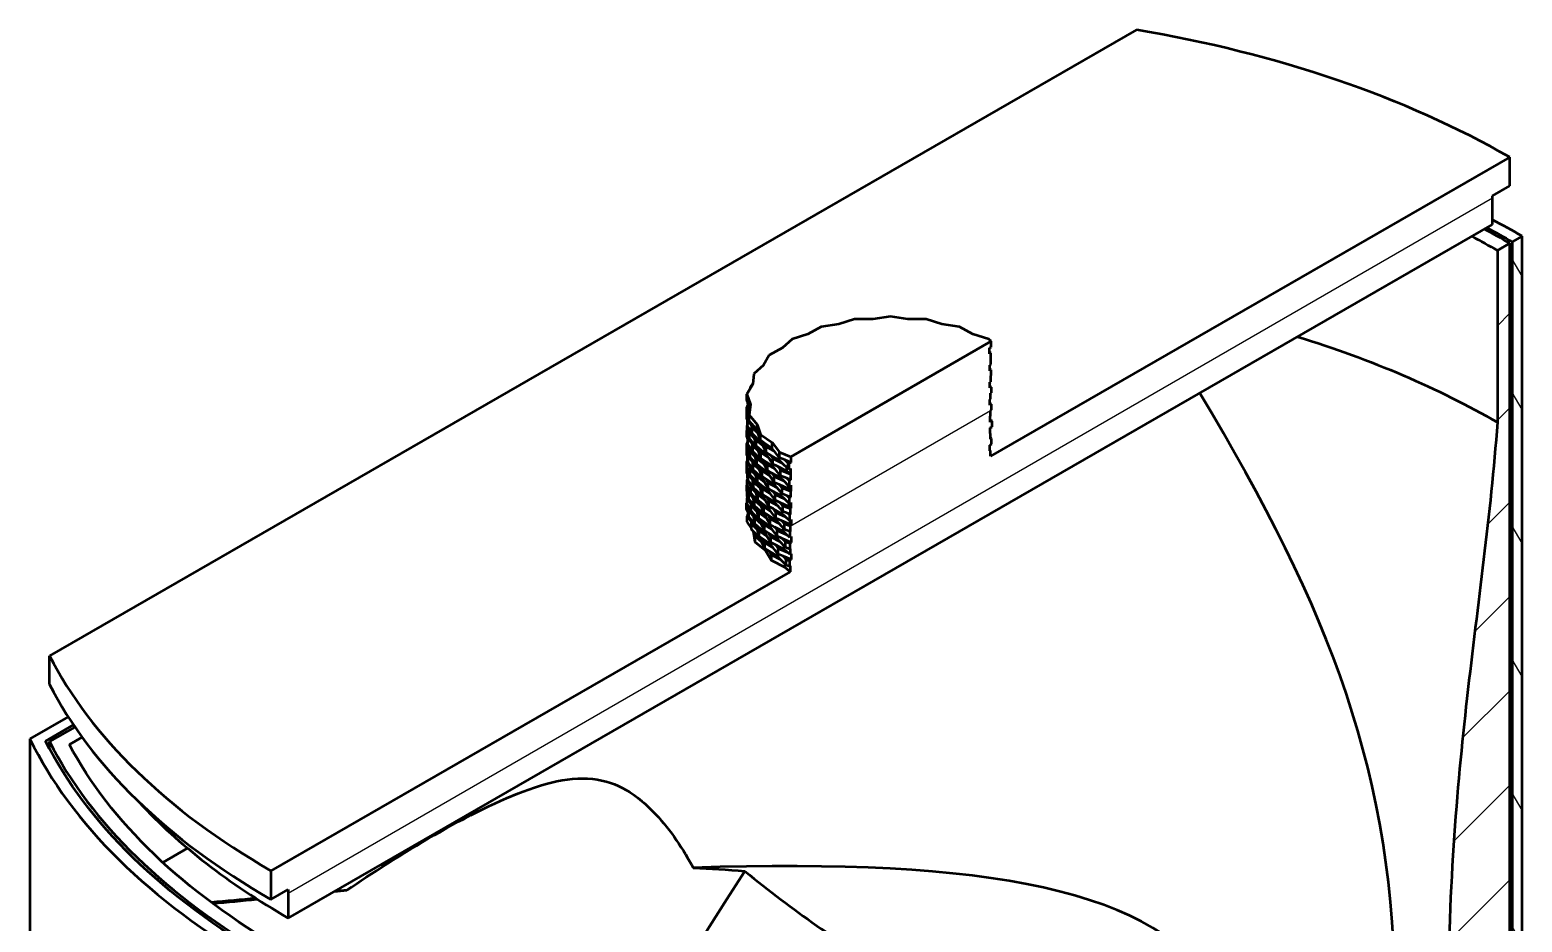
# Model space of a CAD drawing. Header units: inches. Extents: x 1.1 to 16.1, y 0.5 to 10.2.
# Drawn here: x 2.675 to 5.469, y 3.068 to 4.739 of the extents above; entities that cross this region are included whole.
import ezdxf

# ---------------------------------------------------------------- set-up
doc = ezdxf.new("R2010")
doc.units = ezdxf.units.IN
doc.header["$LTSCALE"] = 0.75
doc.header["$MEASUREMENT"] = 0
doc.layers.add('Hatching', color=7, linetype='Continuous', lineweight=25)
doc.layers.add('Visible', color=7, linetype='Continuous', lineweight=50)

msp = doc.modelspace()

# ---------------------------------------------------------------- hatches: boundary and pattern name
at = {"layer": 'Hatching'}
h = msp.add_hatch(dxfattribs=at)
h.set_pattern_fill('ANSI31', color=256, angle=-15, style=0)
h.paths.add_polyline_path([(4.0989, 3.9072), (4.0989, 3.9072), (4.0989, 3.8965), (4.0963, 3.895), (4.0963, 3.8842), (4.0997, 3.8862), (4.0997, 3.8754), (4.0988, 3.8749), (4.0988, 3.8642), (4.0966, 3.8629), (4.0966, 3.8522), (4.0998, 3.854), (4.0998, 3.8433), (4.0982, 3.8424), (4.0982, 3.8317), (4.0969, 3.8309), (4.0969, 3.8202), (4.0999, 3.8219), (4.0999, 3.8112), (4.098, 3.8101), (4.098, 3.7994), (4.0978, 3.7993), (4.0978, 3.7886), (4.1004, 3.79), (4.1004, 3.7793), (4.0974, 3.7776), (4.0974, 3.7668), (4.0981, 3.7672), (4.0981, 3.7565), (4.0999, 3.7576), (4.0999, 3.7469), (4.0968, 3.745), (4.0968, 3.7343), (4.0983, 3.7351), (4.0983, 3.7244), (3.1258, 3.1644), (3.1258, 3.1108), (3.1583, 3.1295), (3.1583, 3.0758), (5.4132, 4.3744), (5.4132, 4.428), (5.4457, 4.4467), (5.4457, 4.5004), (4.4733, 3.9404), (4.4733, 3.9511), (4.4721, 3.9504), (4.4721, 3.9611), (4.4755, 3.9631), (4.4755, 3.9738), (4.4731, 3.9725), (4.4731, 3.9832), (4.4726, 3.9829), (4.4726, 3.9936), (4.4762, 3.9957), (4.4762, 4.0064), (4.4729, 4.0045), (4.4729, 4.0153), (4.4731, 4.0154), (4.4731, 4.0261), (4.4755, 4.0275), (4.4755, 4.0382), (4.4721, 4.0363), (4.4721, 4.047), (4.4733, 4.0477), (4.4733, 4.0584), (4.4752, 4.0595), (4.4752, 4.0702), (4.472, 4.0684), (4.472, 4.0791), (4.4738, 4.0802), (4.4738, 4.0909), (4.4749, 4.0915), (4.4749, 4.1022), (4.4719, 4.1005), (4.4719, 4.1113), (4.474, 4.1125), (4.474, 4.1232), (4.4739, 4.1232), (4.4739, 4.1339), (4.4716, 4.1325), (4.4716, 4.1433), (4.4747, 4.145), (4.4747, 4.1558), (4.0994, 3.9397), (4.0994, 3.9289), (4.0959, 3.9269), (4.0959, 3.9162), (4.0989, 3.9179)], flags=0)
h = msp.add_hatch(dxfattribs=at)
h.set_pattern_fill('ANSI31', color=256, angle=75, style=0)
h.paths.add_polyline_path([(5.4689, 4.3528), (5.4504, 4.3421), (5.4504, 2.9473), (5.4504, 2.8914), (5.4504, 2.883), (5.4504, 2.3251), (5.4689, 2.3358)], flags=0)
h.paths.add_polyline_path([(3.1212, 3.0008), (3.1026, 2.9901), (3.1026, 0.9731), (3.1212, 0.9838)], flags=0)
h.paths.add_polyline_path([(3.1212, 0.5063), (3.1212, 0.619), (3.1026, 0.6083), (3.1026, 0.4957)], flags=0)
h.paths.add_polyline_path([(5.4689, 1.8583), (5.4689, 1.971), (5.4504, 1.9603), (5.4504, 1.8476)], flags=0)
h = msp.add_hatch(dxfattribs=at)
h.set_pattern_fill('ANSI31', color=256, angle=3e-15, style=0)
edge = h.paths.add_edge_path(flags=0)
edge.add_line((3.1258, 1.6087), (3.1407, 1.6173))
edge.add_line((3.1407, 1.6173), (3.1722, 1.6354))
edge.add_line((3.1722, 1.6354), (3.2401, 1.6745))
edge.add_spline(control_points=[(3.2401, 1.6745), (3.2401, 1.9272), (3.2229, 2.1017), (3.1839, 2.405), (3.1611, 2.5364), (3.149, 2.695)], knot_values=[-9.17111, -9.17111, -9.17111, -9.17111, -4.644196, -4.644196, 0, 0, 0, 0], degree=3, periodic=0)
edge.add_line((3.149, 2.695), (3.149, 3.0169))
edge.add_line((3.149, 3.0169), (3.1258, 3.0035))
edge.add_line((3.1258, 3.0035), (3.1258, 1.6087))
edge = h.paths.add_edge_path(flags=0)
edge.add_line((3.5649, 1.8616), (3.6374, 1.9033))
edge.add_line((3.6374, 1.9033), (3.6842, 1.9303))
edge.add_line((3.6842, 1.9303), (3.7199, 1.9509))
edge.add_line((3.7199, 1.9509), (3.7302, 1.9568))
edge.add_line((3.7302, 1.9568), (4.193, 2.2233))
edge.add_line((4.193, 2.2233), (4.1954, 2.2246))
edge.add_line((4.1954, 2.2246), (4.244, 2.2527))
edge.add_line((4.244, 2.2527), (4.3275, 2.3007))
edge.add_line((4.3275, 2.3007), (4.347, 2.312))
edge.add_line((4.347, 2.312), (4.3691, 2.3247))
edge.add_line((4.3691, 2.3247), (4.3762, 2.3288))
edge.add_line((4.3762, 2.3288), (4.3786, 2.3301))
edge.add_line((4.3786, 2.3301), (4.8135, 2.5806))
edge.add_line((4.8135, 2.5806), (4.8159, 2.582))
edge.add_line((4.8159, 2.582), (4.8221, 2.5856))
edge.add_line((4.8221, 2.5856), (4.833, 2.5918))
edge.add_line((4.833, 2.5918), (4.8367, 2.594))
edge.add_line((4.8367, 2.594), (4.8414, 2.5966))
edge.add_line((4.8414, 2.5966), (4.8882, 2.6236))
edge.add_line((4.8882, 2.6236), (4.8944, 2.6272))
edge.add_line((4.8944, 2.6272), (4.9239, 2.6442))
edge.add_line((4.9239, 2.6442), (4.9341, 2.6501))
edge.add_line((4.9341, 2.6501), (4.9388, 2.6527))
edge.add_line((4.9388, 2.6527), (4.9521, 2.6604))
edge.add_line((4.9521, 2.6604), (4.9589, 2.6643))
edge.add_line((4.9589, 2.6643), (4.962, 2.6661))
edge.add_line((4.962, 2.6661), (5.0049, 2.6908))
edge.add_spline(control_points=[(5.0049, 2.6908), (5.0049, 2.7325), (5.0002, 2.7707), (4.9802, 2.8389), (4.9653, 2.8675), (4.9272, 2.9155), (4.9036, 2.9355), (4.8753, 2.9516)], knot_values=[-19.520538, -19.520538, -19.520538, -19.520538, -17.06016, -17.06016, -14.620917, -14.620917, -12.178355, -12.178355, -12.178355, -12.178355], degree=3, periodic=0)
edge.add_spline(control_points=[(4.8753, 2.9516), (4.8477, 2.9674), (4.8156, 2.9795), (4.6599, 3.0168), (4.4945, 3.0089), (4.2851, 2.974)], knot_values=[-12.178355, -12.178355, -12.178355, -12.178355, -9.785719, -9.785719, -1.9393, -1.9393, -1.9393, -1.9393], degree=3, periodic=0)
edge.add_spline(control_points=[(4.2851, 2.974), (4.0569, 2.7493), (3.8809, 2.5528), (3.7303, 2.3317), (3.7018, 2.2861), (3.6418, 2.1763), (3.6131, 2.1115), (3.574, 1.981), (3.5649, 1.9198), (3.5649, 1.8616)], knot_values=[-9.432682, -9.432682, -9.432682, -9.432682, -4.491498, -4.491498, -3.273227, -3.273227, -1.628662, -1.628662, 0, 0, 0, 0], degree=3, periodic=0)
edge = h.paths.add_edge_path(flags=0)
edge.add_line((5.3297, 2.8778), (5.3993, 2.918))
edge.add_line((5.3993, 2.918), (5.4457, 2.9447))
edge.add_line((5.4457, 2.9447), (5.4457, 4.3394))
edge.add_line((5.4457, 4.3394), (5.4225, 4.3261))
edge.add_line((5.4225, 4.3261), (5.4225, 4.0042))
edge.add_spline(control_points=[(5.4225, 4.0042), (5.4096, 3.8281), (5.3858, 3.6676), (5.3464, 3.3171), (5.3297, 3.1253), (5.3297, 2.8778)], knot_values=[-14.271282, -14.271282, -14.271282, -14.271282, -6.919935, -6.919935, 0, 0, 0, 0], degree=3, periodic=0)

# ---------------------------------------------------------------- linework, layer by layer
at = {"layer": 'Visible', "extrusion": (-4.16334e-17, 0.817547, 0.575862)}
for p, q in [((4.7466, 4.739, 0.1537), (2.7114, 3.567, 1.8175)), ((5.4457, 4.5004, 0.4925), (4.4733, 3.9404, 1.2875)), ((5.4457, 4.4467, 0.4547), (5.4457, 4.5004, 0.4925)), ((5.4132, 4.428, 0.4812), (5.4457, 4.4467, 0.4547)), ((5.4132, 4.3744, 0.4435), (5.4132, 4.428, 0.4812)), ((3.1583, 3.0758, 2.287), (5.4132, 4.3744, 0.4435)), ((5.4457, 4.3394, 0.3791), (5.4225, 4.3261, 0.3981)), ((5.4457, 2.9447, -0.6033), (5.4457, 4.3394, 0.3791)), ((5.4689, 4.3528, 0.3601), (5.4504, 4.3421, 0.3753)), ((5.4504, 4.3421, 0.3753), (5.4504, 2.3251, -1.0454)), ((5.4689, 2.3358, -1.0606), (5.4689, 4.3528, 0.3601)), ((5.4225, 4.3261, 0.3981), (5.4225, 4.0042, 0.1714)), ((4.219, 4.1971, 1.3788), (4.1893, 4.1876, 1.3923)), ((4.253, 4.197, 1.379), (4.219, 4.1971, 1.3788)), ((4.2859, 4.202, 1.3719), (4.253, 4.197, 1.379)), ((4.3188, 4.197, 1.379), (4.2859, 4.202, 1.3719)), ((4.3528, 4.1971, 1.3788), (4.3188, 4.197, 1.379)), ((4.3825, 4.1876, 1.3923), (4.3528, 4.1971, 1.3788)), ((4.1316, 4.1693, 1.4182), (4.1017, 4.16, 1.4315)), ((4.1563, 4.1828, 1.3991), (4.1316, 4.1693, 1.4182)), ((4.1893, 4.1876, 1.3923), (4.1563, 4.1828, 1.3991)), ((4.4155, 4.1828, 1.3991), (4.3825, 4.1876, 1.3923)), ((4.4402, 4.1693, 1.4182), (4.4155, 4.1828, 1.3991)), ((4.4701, 4.16, 1.4315), (4.4402, 4.1693, 1.4182)), ((4.0837, 4.1434, 1.4551), (4.0588, 4.1301, 1.474)), ((4.1017, 4.16, 1.4315), (4.0837, 4.1434, 1.4551)), ((4.4747, 4.1558, 1.4375), (4.0994, 3.9397, 1.7443)), ((4.4747, 4.1558, 1.4375), (4.4701, 4.16, 1.4315)), ((4.4716, 4.1433, 1.4325), (4.4747, 4.145, 1.4299)), ((4.4716, 4.1325, 1.4249), (4.4716, 4.1433, 1.4325)), ((4.4747, 4.145, 1.4299), (4.4747, 4.1558, 1.4375)), ((4.0484, 4.1114, 1.5005), (4.03, 4.0949, 1.5239)), ((4.0588, 4.1301, 1.474), (4.0484, 4.1114, 1.5005)), ((4.4739, 4.1339, 1.423), (4.4716, 4.1348, 1.4217)), ((4.4739, 4.1339, 1.423), (4.4716, 4.1325, 1.4249)), ((4.4719, 4.1113, 1.4095), (4.474, 4.1125, 1.4078)), ((4.4719, 4.1005, 1.402), (4.4719, 4.1113, 1.4095)), ((4.4739, 4.1232, 1.4154), (4.4739, 4.1339, 1.423)), ((4.474, 4.1232, 1.4154), (4.4739, 4.1233, 1.4153)), ((4.474, 4.1232, 1.4154), (4.4739, 4.1232, 1.4154)), ((4.474, 4.1125, 1.4078), (4.474, 4.1232, 1.4154)), ((4.03, 4.0949, 1.5239), (4.0281, 4.0754, 1.5516)), ((4.4749, 4.1022, 1.3996), (4.4719, 4.1033, 1.398)), ((4.4749, 4.1022, 1.3996), (4.4719, 4.1005, 1.402)), ((4.472, 4.0791, 1.3868), (4.4738, 4.0802, 1.3853)), ((4.4738, 4.0909, 1.3928), (4.4749, 4.0915, 1.392)), ((4.4738, 4.0802, 1.3853), (4.4738, 4.0909, 1.3928)), ((4.4749, 4.0915, 1.392), (4.4749, 4.1022, 1.3996)), ((4.0281, 4.0754, 1.5516), (4.0174, 4.0568, 1.578)), ((4.0174, 4.0568, 1.578), (4.0239, 4.0376, 1.6053)), ((4.0174, 4.046, 1.5705), (4.0174, 4.0568, 1.578)), ((4.0281, 4.076, 1.5279), (4.0237, 4.0711, 1.5349)), ((4.0237, 4.0711, 1.5349), (4.0239, 4.068, 1.5393)), ((4.0237, 4.0677, 1.5325), (4.0237, 4.0711, 1.5349)), ((4.472, 4.0684, 1.3792), (4.472, 4.0791, 1.3868)), ((4.4752, 4.0702, 1.3766), (4.472, 4.0713, 1.3751)), ((4.4752, 4.0702, 1.3766), (4.472, 4.0684, 1.3792)), ((4.4733, 4.0584, 1.3706), (4.4752, 4.0595, 1.3691)), ((4.4733, 4.0477, 1.3631), (4.4733, 4.0584, 1.3706)), ((4.4752, 4.0595, 1.3691), (4.4752, 4.0702, 1.3766)), ((4.0197, 4.0393, 1.58), (4.0169, 4.0325, 1.5897)), ((4.0169, 4.0325, 1.5897), (4.0221, 4.0221, 1.6045)), ((4.0169, 4.0218, 1.5822), (4.0169, 4.0325, 1.5897)), ((4.0197, 4.0393, 1.58), (4.0174, 4.046, 1.5705)), ((4.0193, 4.0385, 1.5402), (4.0193, 4.0403, 1.5415)), ((4.023, 4.0296, 1.5938), (4.0197, 4.0393, 1.58)), ((4.0239, 4.0376, 1.6053), (4.0216, 4.018, 1.6331)), ((4.4721, 4.047, 1.364), (4.4733, 4.0477, 1.3631)), ((4.4721, 4.0363, 1.3564), (4.4721, 4.047, 1.364)), ((4.4755, 4.0382, 1.3537), (4.4721, 4.0393, 1.3521)), ((4.4755, 4.0382, 1.3537), (4.4721, 4.0363, 1.3564)), ((4.4731, 4.0261, 1.3481), (4.4755, 4.0275, 1.3462)), ((4.4731, 4.0154, 1.3405), (4.4731, 4.0261, 1.3481)), ((4.4755, 4.0275, 1.3462), (4.4755, 4.0382, 1.3537)), ((4.0202, 4.0152, 1.5915), (4.0169, 4.0218, 1.5822)), ((4.017, 4.0121, 1.5503), (4.017, 4.0214, 1.5568)), ((4.0184, 4.0083, 1.5557), (4.017, 4.0121, 1.5503)), ((4.0184, 4.0008, 1.5664), (4.0175, 3.9983, 1.5699)), ((4.0175, 3.9983, 1.5699), (4.0224, 3.9888, 1.5834)), ((4.0175, 3.9876, 1.5624), (4.0175, 3.9983, 1.5699)), ((4.0202, 4.0152, 1.5915), (4.0184, 4.0082, 1.6013)), ((4.0184, 4.0082, 1.6013), (4.0265, 3.9961, 1.6186)), ((4.0184, 3.9975, 1.5938), (4.0184, 4.0082, 1.6013)), ((4.0227, 3.9911, 1.6028), (4.0184, 3.9975, 1.5938)), ((4.0188, 4.0179, 1.5649), (4.02, 4.0146, 1.5696)), ((4.0216, 4.0123, 1.5956), (4.0202, 4.0152, 1.5915)), ((4.0216, 4.018, 1.6331), (4.0363, 4.0003, 1.6582)), ((4.0216, 4.0073, 1.6255), (4.0216, 4.018, 1.6331)), ((4.0267, 4.0011, 1.6342), (4.0216, 4.0073, 1.6255)), ((4.0265, 3.9961, 1.6186), (4.0264, 4.0016, 1.6108)), ((4.027, 3.9834, 1.6367), (4.0265, 3.9961, 1.6186)), ((4.0363, 3.9896, 1.6506), (4.0267, 4.0011, 1.6342)), ((4.0267, 4.0011, 1.6342), (4.027, 3.9941, 1.6442)), ((4.0363, 4.0003, 1.6582), (4.0425, 3.9811, 1.6855)), ((4.0363, 3.9896, 1.6506), (4.0363, 4.0003, 1.6582)), ((4.4729, 4.0153, 1.3407), (4.4731, 4.0154, 1.3405)), ((4.4729, 4.0045, 1.3331), (4.4729, 4.0153, 1.3407)), ((4.4757, 4.0068, 1.3299), (4.4729, 4.0078, 1.3285)), ((4.4762, 4.0064, 1.3305), (4.4729, 4.0045, 1.3331)), ((4.4762, 4.0064, 1.3305), (4.4757, 4.0068, 1.3299)), ((4.4762, 3.9957, 1.3229), (4.4762, 4.0064, 1.3305)), ((4.0175, 3.989, 1.5375), (4.0173, 3.9887, 1.538)), ((4.0173, 3.9887, 1.538), (4.0175, 3.9882, 1.5386)), ((4.0173, 3.978, 1.5304), (4.0173, 3.9887, 1.538)), ((4.0193, 3.9727, 1.5378), (4.0173, 3.978, 1.5304)), ((4.0193, 3.9698, 1.542), (4.0173, 3.9644, 1.5496)), ((4.0209, 3.9811, 1.5716), (4.0175, 3.9876, 1.5624)), ((4.0184, 3.9857, 1.5422), (4.0206, 3.98, 1.5503)), ((4.0187, 3.9683, 1.4985), (4.0187, 3.9743, 1.5027)), ((4.0187, 3.9682, 1.4986), (4.0187, 3.9683, 1.4985)), ((4.0209, 3.9811, 1.5716), (4.0193, 3.9741, 1.5815)), ((4.0193, 3.9741, 1.5815), (4.0277, 3.962, 1.5987)), ((4.0193, 3.9633, 1.5739), (4.0193, 3.9741, 1.5815)), ((4.022, 3.979, 1.5745), (4.0209, 3.9811, 1.5716)), ((4.0227, 3.9911, 1.6028), (4.022, 3.9841, 1.6128)), ((4.022, 3.9841, 1.6128), (4.0319, 3.9724, 1.6294)), ((4.022, 3.9734, 1.6052), (4.022, 3.9841, 1.6128)), ((4.0281, 3.9662, 1.6155), (4.022, 3.9734, 1.6052)), ((4.0269, 3.9848, 1.6118), (4.0227, 3.9911, 1.6028)), ((4.027, 3.9941, 1.6442), (4.0384, 3.9829, 1.6602)), ((4.027, 3.9834, 1.6367), (4.027, 3.9941, 1.6442)), ((4.033, 3.9775, 1.645), (4.027, 3.9834, 1.6367)), ((4.0307, 3.9792, 1.6197), (4.0296, 3.9807, 1.6176)), ((4.0307, 3.9792, 1.6197), (4.0307, 3.9798, 1.6201)), ((4.0319, 3.9724, 1.6294), (4.0307, 3.9792, 1.6197)), ((4.0343, 3.9598, 1.6474), (4.0319, 3.9724, 1.6294)), ((4.0442, 3.9665, 1.6606), (4.033, 3.9775, 1.645)), ((4.033, 3.9775, 1.645), (4.0343, 3.9705, 1.6549)), ((4.0343, 3.9705, 1.6549), (4.0474, 3.9599, 1.67)), ((4.0343, 3.9598, 1.6474), (4.0343, 3.9705, 1.6549)), ((4.0384, 3.9829, 1.6602), (4.0363, 3.9896, 1.6506)), ((4.0425, 3.9704, 1.6779), (4.0384, 3.9829, 1.6602)), ((4.0425, 3.9811, 1.6855), (4.0643, 3.9661, 1.7068)), ((4.0425, 3.9704, 1.6779), (4.0425, 3.9811, 1.6855)), ((4.05, 3.9651, 1.6853), (4.0425, 3.9704, 1.6779)), ((4.0442, 3.9665, 1.6606), (4.0442, 3.9691, 1.6625)), ((4.4726, 3.9936, 1.3258), (4.4762, 3.9957, 1.3229)), ((4.4726, 3.9829, 1.3183), (4.4726, 3.9936, 1.3258)), ((4.4731, 3.9832, 1.3179), (4.4726, 3.9834, 1.3176)), ((4.4731, 3.9832, 1.3179), (4.4726, 3.9829, 1.3183)), ((4.4731, 3.9725, 1.3103), (4.4731, 3.9832, 1.3179)), ((4.4735, 3.9757, 1.3057), (4.4731, 3.9758, 1.3055)), ((4.4755, 3.9738, 1.3084), (4.4731, 3.9725, 1.3103)), ((4.4755, 3.9738, 1.3084), (4.4735, 3.9757, 1.3057)), ((4.4755, 3.9631, 1.3008), (4.4755, 3.9738, 1.3084)), ((4.0173, 3.9555, 1.5167), (4.0169, 3.9548, 1.5177)), ((4.0169, 3.9548, 1.5177), (4.0173, 3.9539, 1.519)), ((4.0169, 3.9441, 1.5101), (4.0169, 3.9548, 1.5177)), ((4.0194, 3.938, 1.5188), (4.0169, 3.9441, 1.5101)), ((4.0173, 3.9644, 1.5496), (4.0234, 3.9533, 1.5654)), ((4.0173, 3.9537, 1.5421), (4.0173, 3.9644, 1.5496)), ((4.0209, 3.9472, 1.5513), (4.0173, 3.9537, 1.5421)), ((4.0176, 3.9532, 1.52), (4.0206, 3.9458, 1.5305)), ((4.0182, 3.9344, 1.4783), (4.0182, 3.941, 1.4829)), ((4.0237, 3.957, 1.5829), (4.0193, 3.9633, 1.5739)), ((4.0209, 3.9472, 1.5513), (4.0194, 3.9402, 1.5612)), ((4.0194, 3.9402, 1.5612), (4.0281, 3.9282, 1.5783)), ((4.0194, 3.9295, 1.5537), (4.0194, 3.9402, 1.5612)), ((4.0232, 3.943, 1.5572), (4.0209, 3.9472, 1.5513)), ((4.0237, 3.957, 1.5829), (4.0232, 3.95, 1.5929)), ((4.0232, 3.95, 1.5929), (4.0334, 3.9384, 1.6094)), ((4.0232, 3.9393, 1.5853), (4.0232, 3.95, 1.5929)), ((4.0284, 3.9503, 1.5925), (4.0237, 3.957, 1.5829)), ((4.0277, 3.962, 1.5987), (4.0274, 3.967, 1.5916)), ((4.0285, 3.9492, 1.6167), (4.0277, 3.962, 1.5987)), ((4.0369, 3.9558, 1.6302), (4.0281, 3.9662, 1.6155)), ((4.0281, 3.9662, 1.6155), (4.0285, 3.96, 1.6243)), ((4.0285, 3.96, 1.6243), (4.0389, 3.9501, 1.6383)), ((4.0285, 3.9492, 1.6167), (4.0285, 3.96, 1.6243)), ((4.0346, 3.9434, 1.625), (4.0285, 3.9492, 1.6167)), ((4.032, 3.9452, 1.5997), (4.0304, 3.9474, 1.5966)), ((4.032, 3.9452, 1.5997), (4.032, 3.9459, 1.6003)), ((4.0334, 3.9384, 1.6094), (4.032, 3.9452, 1.5997)), ((4.0411, 3.9542, 1.6552), (4.0343, 3.9598, 1.6474)), ((4.0461, 3.9325, 1.6405), (4.0346, 3.9434, 1.625)), ((4.0346, 3.9434, 1.625), (4.0361, 3.9365, 1.6349)), ((4.0369, 3.9558, 1.6302), (4.0369, 3.9576, 1.6315)), ((4.0389, 3.9501, 1.6383), (4.0369, 3.9558, 1.6302)), ((4.0435, 3.9366, 1.6575), (4.0389, 3.9501, 1.6383)), ((4.054, 3.9438, 1.67), (4.0411, 3.9542, 1.6552)), ((4.0411, 3.9542, 1.6552), (4.0435, 3.9473, 1.6651)), ((4.0435, 3.9473, 1.6651), (4.0582, 3.9374, 1.6791)), ((4.0435, 3.9366, 1.6575), (4.0435, 3.9473, 1.6651)), ((4.0474, 3.9599, 1.67), (4.0442, 3.9665, 1.6606)), ((4.0533, 3.9476, 1.6874), (4.0474, 3.9599, 1.67)), ((4.0643, 3.9553, 1.6993), (4.05, 3.9651, 1.6853)), ((4.05, 3.9651, 1.6853), (4.0533, 3.9584, 1.695)), ((4.0533, 3.9584, 1.695), (4.0693, 3.9491, 1.7081)), ((4.0533, 3.9476, 1.6874), (4.0533, 3.9584, 1.695)), ((4.0616, 3.9428, 1.6942), (4.0533, 3.9476, 1.6874)), ((4.054, 3.9438, 1.67), (4.054, 3.9472, 1.6724)), ((4.0582, 3.9374, 1.6791), (4.054, 3.9438, 1.67)), ((4.0773, 3.9337, 1.7071), (4.0616, 3.9428, 1.6942)), ((4.0616, 3.9428, 1.6942), (4.0659, 3.9362, 1.7036)), ((4.0643, 3.9661, 1.7068), (4.0786, 3.9483, 1.732)), ((4.0643, 3.9553, 1.6993), (4.0643, 3.9661, 1.7068)), ((4.0693, 3.9491, 1.7081), (4.0643, 3.9553, 1.6993)), ((4.0786, 3.9376, 1.7245), (4.0693, 3.9491, 1.7081)), ((4.0786, 3.9483, 1.732), (4.0994, 3.9397, 1.7443)), ((4.0786, 3.9376, 1.7245), (4.0786, 3.9483, 1.732)), ((4.4721, 3.9611, 1.3036), (4.4755, 3.9631, 1.3008)), ((4.4721, 3.9504, 1.296), (4.4721, 3.9611, 1.3036)), ((4.4733, 3.9511, 1.295), (4.4721, 3.9516, 1.2944)), ((4.4733, 3.9511, 1.295), (4.4721, 3.9504, 1.296)), ((4.4733, 3.9404, 1.2875), (4.4733, 3.9511, 1.295)), ((4.0194, 3.9367, 1.5205), (4.0172, 3.9305, 1.5294)), ((4.0172, 3.9305, 1.5294), (4.0237, 3.9191, 1.5455)), ((4.0172, 3.9198, 1.5218), (4.0172, 3.9305, 1.5294)), ((4.0209, 3.9133, 1.531), (4.0172, 3.9198, 1.5218)), ((4.0173, 3.9098, 1.4904), (4.0173, 3.9196, 1.4973)), ((4.0184, 3.9337, 1.4792), (4.0182, 3.9344, 1.4783)), ((4.019, 3.9167, 1.5034), (4.0208, 3.9125, 1.5093)), ((4.0239, 3.9232, 1.5626), (4.0194, 3.9295, 1.5537)), ((4.0209, 3.9133, 1.531), (4.0196, 3.9063, 1.541)), ((4.0235, 3.9087, 1.5375), (4.0209, 3.9133, 1.531)), ((4.0285, 3.9332, 1.5939), (4.0232, 3.9393, 1.5853)), ((4.0239, 3.9232, 1.5626), (4.0235, 3.9161, 1.5726)), ((4.0235, 3.9161, 1.5726), (4.034, 3.9046, 1.589)), ((4.0235, 3.9054, 1.565), (4.0235, 3.9161, 1.5726)), ((4.029, 3.9162, 1.5725), (4.0239, 3.9232, 1.5626)), ((4.0281, 3.9282, 1.5783), (4.0276, 3.9342, 1.5697)), ((4.029, 3.9154, 1.5964), (4.0281, 3.9282, 1.5783)), ((4.0385, 3.9218, 1.6101), (4.0285, 3.9332, 1.5939)), ((4.0285, 3.9332, 1.5939), (4.029, 3.9262, 1.6039)), ((4.029, 3.9262, 1.6039), (4.041, 3.9151, 1.6196)), ((4.029, 3.9154, 1.5964), (4.029, 3.9262, 1.6039)), ((4.0353, 3.9097, 1.6046), (4.029, 3.9154, 1.5964)), ((4.0324, 3.9114, 1.5793), (4.0304, 3.9141, 1.5754)), ((4.0324, 3.9114, 1.5793), (4.0324, 3.9123, 1.58)), ((4.0361, 3.9257, 1.6273), (4.0334, 3.9384, 1.6094)), ((4.0361, 3.9365, 1.6349), (4.0495, 3.9259, 1.6498)), ((4.0361, 3.9257, 1.6273), (4.0361, 3.9365, 1.6349)), ((4.043, 3.9203, 1.6351), (4.0361, 3.9257, 1.6273)), ((4.0385, 3.9218, 1.6101), (4.0385, 3.9238, 1.6115)), ((4.041, 3.9151, 1.6196), (4.0385, 3.9218, 1.6101)), ((4.0456, 3.9026, 1.6373), (4.041, 3.9151, 1.6196)), ((4.0562, 3.9099, 1.6498), (4.043, 3.9203, 1.6351)), ((4.043, 3.9203, 1.6351), (4.0456, 3.9134, 1.6449)), ((4.0526, 3.9304, 1.6663), (4.0435, 3.9366, 1.6575)), ((4.0456, 3.9134, 1.6449), (4.0605, 3.9036, 1.6588)), ((4.0456, 3.9026, 1.6373), (4.0456, 3.9134, 1.6449)), ((4.0461, 3.9325, 1.6405), (4.0461, 3.9348, 1.6421)), ((4.0495, 3.9259, 1.6498), (4.0461, 3.9325, 1.6405)), ((4.0557, 3.9137, 1.6672), (4.0495, 3.9259, 1.6498)), ((4.0656, 3.9217, 1.6786), (4.0526, 3.9304, 1.6663)), ((4.0526, 3.9304, 1.6663), (4.0557, 3.9244, 1.6748)), ((4.0557, 3.9244, 1.6748), (4.0699, 3.9164, 1.6861)), ((4.0557, 3.9137, 1.6672), (4.0557, 3.9244, 1.6748)), ((4.0641, 3.909, 1.6739), (4.0557, 3.9137, 1.6672)), ((4.0562, 3.9099, 1.6498), (4.0562, 3.9134, 1.6522)), ((4.0659, 3.9255, 1.6961), (4.0582, 3.9374, 1.6791)), ((4.0656, 3.9217, 1.6786), (4.0656, 3.926, 1.6817)), ((4.0699, 3.9164, 1.6861), (4.0656, 3.9217, 1.6786)), ((4.0659, 3.9362, 1.7036), (4.0832, 3.9278, 1.7155)), ((4.0659, 3.9255, 1.6961), (4.0659, 3.9362, 1.7036)), ((4.075, 3.9211, 1.7023), (4.0659, 3.9255, 1.6961)), ((4.0802, 3.904, 1.7037), (4.0699, 3.9164, 1.6861)), ((4.0919, 3.9129, 1.714), (4.075, 3.9211, 1.7023)), ((4.075, 3.9211, 1.7023), (4.0802, 3.9147, 1.7113)), ((4.0773, 3.9337, 1.7071), (4.0773, 3.9392, 1.7109)), ((4.0832, 3.9278, 1.7155), (4.0773, 3.9337, 1.7071)), ((4.0882, 3.9336, 1.7301), (4.0786, 3.9376, 1.7245)), ((4.0802, 3.9147, 1.7113), (4.0987, 3.9073, 1.7219)), ((4.0802, 3.904, 1.7037), (4.0802, 3.9147, 1.7113)), ((4.0943, 3.9168, 1.7312), (4.0832, 3.9278, 1.7155)), ((4.0994, 3.9289, 1.7367), (4.0882, 3.9336, 1.7301)), ((4.0882, 3.9336, 1.7301), (4.0943, 3.9275, 1.7388)), ((4.0919, 3.9129, 1.714), (4.0919, 3.9191, 1.7184)), ((4.0987, 3.9073, 1.7219), (4.0919, 3.9129, 1.714)), ((4.0943, 3.9275, 1.7388), (4.0959, 3.9269, 1.7396)), ((4.0943, 3.9168, 1.7312), (4.0943, 3.9275, 1.7388)), ((4.0959, 3.9162, 1.732), (4.0943, 3.9168, 1.7312)), ((4.0994, 3.9289, 1.7367), (4.0959, 3.9269, 1.7396)), ((4.0959, 3.9269, 1.7396), (4.0959, 3.9162, 1.732)), ((4.0959, 3.9162, 1.732), (4.0989, 3.9179, 1.7296)), ((4.0989, 3.9179, 1.7296), (4.0989, 3.9072, 1.7221)), ((4.0994, 3.9397, 1.7443), (4.0994, 3.9289, 1.7367)), ((4.0179, 3.8886, 1.4749), (4.017, 3.8867, 1.4776)), ((4.017, 3.8867, 1.4776), (4.0214, 3.877, 1.4914)), ((4.017, 3.876, 1.4701), (4.017, 3.8867, 1.4776)), ((4.0196, 3.9046, 1.4978), (4.0173, 3.9098, 1.4904)), ((4.0196, 3.9014, 1.5023), (4.0179, 3.8963, 1.5096)), ((4.0179, 3.8963, 1.5096), (4.0249, 3.8845, 1.5263)), ((4.0179, 3.8856, 1.502), (4.0179, 3.8963, 1.5096)), ((4.0218, 3.8792, 1.5111), (4.0179, 3.8856, 1.502)), ((4.0182, 3.9002, 1.4584), (4.0182, 3.9077, 1.4637)), ((4.0187, 3.8987, 1.4607), (4.0182, 3.9002, 1.4584)), ((4.0196, 3.9063, 1.541), (4.0285, 3.8943, 1.5579)), ((4.0196, 3.8956, 1.5334), (4.0196, 3.9063, 1.541)), ((4.0251, 3.8882, 1.5439), (4.0196, 3.8956, 1.5334)), ((4.029, 3.8994, 1.5736), (4.0235, 3.9054, 1.565)), ((4.0251, 3.8882, 1.5439), (4.0249, 3.882, 1.5527)), ((4.0296, 3.8821, 1.5526), (4.0251, 3.8882, 1.5439)), ((4.0285, 3.8943, 1.5579), (4.0279, 3.9006, 1.549)), ((4.0296, 3.8816, 1.576), (4.0285, 3.8943, 1.5579)), ((4.0392, 3.888, 1.5897), (4.029, 3.8994, 1.5736)), ((4.029, 3.8994, 1.5736), (4.0296, 3.8923, 1.5836)), ((4.0296, 3.8923, 1.5836), (4.0418, 3.8814, 1.5992)), ((4.0296, 3.8816, 1.576), (4.0296, 3.8923, 1.5836)), ((4.034, 3.9046, 1.589), (4.0324, 3.9114, 1.5793)), ((4.0369, 3.892, 1.6069), (4.034, 3.9046, 1.589)), ((4.047, 3.8988, 1.62), (4.0353, 3.9097, 1.6046)), ((4.0353, 3.9097, 1.6046), (4.0369, 3.9027, 1.6145)), ((4.0369, 3.9027, 1.6145), (4.0505, 3.8923, 1.6293)), ((4.0369, 3.892, 1.6069), (4.0369, 3.9027, 1.6145)), ((4.0439, 3.8865, 1.6146), (4.0369, 3.892, 1.6069)), ((4.0392, 3.888, 1.5897), (4.0392, 3.8901, 1.5912)), ((4.0418, 3.8814, 1.5992), (4.0392, 3.888, 1.5897)), ((4.0573, 3.8763, 1.6291), (4.0439, 3.8865, 1.6146)), ((4.0439, 3.8865, 1.6146), (4.0466, 3.8797, 1.6244)), ((4.0533, 3.8975, 1.6446), (4.0456, 3.9026, 1.6373)), ((4.047, 3.8988, 1.62), (4.047, 3.9017, 1.622)), ((4.0505, 3.8923, 1.6293), (4.047, 3.8988, 1.62)), ((4.0569, 3.8801, 1.6466), (4.0505, 3.8923, 1.6293)), ((4.068, 3.8879, 1.6582), (4.0533, 3.8975, 1.6446)), ((4.0533, 3.8975, 1.6446), (4.0569, 3.8908, 1.6541)), ((4.0605, 3.9036, 1.6588), (4.0562, 3.9099, 1.6498)), ((4.0569, 3.8908, 1.6541), (4.0733, 3.8818, 1.6669)), ((4.0569, 3.8801, 1.6466), (4.0569, 3.8908, 1.6541)), ((4.0685, 3.8917, 1.6757), (4.0605, 3.9036, 1.6588)), ((4.08, 3.9, 1.6866), (4.0641, 3.909, 1.6739)), ((4.0641, 3.909, 1.6739), (4.0685, 3.9024, 1.6832)), ((4.068, 3.8879, 1.6582), (4.068, 3.8925, 1.6614)), ((4.0733, 3.8818, 1.6669), (4.068, 3.8879, 1.6582)), ((4.0685, 3.9024, 1.6832), (4.0861, 3.8942, 1.6949)), ((4.0685, 3.8917, 1.6757), (4.0685, 3.9024, 1.6832)), ((4.0777, 3.8874, 1.6818), (4.0685, 3.8917, 1.6757)), ((4.0949, 3.8793, 1.6933), (4.0777, 3.8874, 1.6818)), ((4.0777, 3.8874, 1.6818), (4.0831, 3.8811, 1.6907)), ((4.08, 3.9, 1.6866), (4.08, 3.9043, 1.6896)), ((4.0861, 3.8942, 1.6949), (4.08, 3.9, 1.6866)), ((4.0918, 3.8993, 1.7104), (4.0802, 3.904, 1.7037)), ((4.0963, 3.8842, 1.709), (4.0861, 3.8942, 1.6949)), ((4.0918, 3.8993, 1.7104), (4.0963, 3.895, 1.7166)), ((4.0989, 3.8965, 1.7145), (4.0918, 3.8993, 1.7104)), ((4.0949, 3.8793, 1.6933), (4.0949, 3.8856, 1.6977)), ((4.0989, 3.8965, 1.7145), (4.0963, 3.895, 1.7166)), ((4.0963, 3.895, 1.7166), (4.0963, 3.8842, 1.709)), ((4.0963, 3.8842, 1.709), (4.0997, 3.8862, 1.7063)), ((4.0989, 3.9072, 1.7221), (4.0987, 3.9073, 1.7219)), ((4.0989, 3.9072, 1.7221), (4.0989, 3.9072, 1.722)), ((4.0989, 3.9072, 1.722), (4.0989, 3.8965, 1.7145)), ((4.0997, 3.8862, 1.7063), (4.0997, 3.8754, 1.6987)), ((4.02, 3.8694, 1.4794), (4.017, 3.876, 1.4701)), ((4.0178, 3.8664, 1.4382), (4.0178, 3.8744, 1.4438)), ((4.0184, 3.8642, 1.4413), (4.0178, 3.8664, 1.4382)), ((4.02, 3.8694, 1.4794), (4.0179, 3.8625, 1.4893)), ((4.0179, 3.8625, 1.4893), (4.0253, 3.8504, 1.5063)), ((4.0179, 3.8517, 1.4817), (4.0179, 3.8625, 1.4893)), ((4.0206, 3.8681, 1.4813), (4.02, 3.8694, 1.4794)), ((4.0218, 3.8792, 1.5111), (4.0206, 3.8721, 1.5211)), ((4.0206, 3.8721, 1.5211), (4.0298, 3.8602, 1.538)), ((4.0206, 3.8614, 1.5135), (4.0206, 3.8721, 1.5211)), ((4.0254, 3.8552, 1.5224), (4.0206, 3.8614, 1.5135)), ((4.0249, 3.874, 1.5185), (4.0218, 3.8792, 1.5111)), ((4.0249, 3.882, 1.5527), (4.0344, 3.8718, 1.5672)), ((4.0249, 3.8712, 1.5452), (4.0249, 3.882, 1.5527)), ((4.0304, 3.8653, 1.5536), (4.0249, 3.8712, 1.5452)), ((4.0298, 3.8602, 1.538), (4.029, 3.8668, 1.5287)), ((4.036, 3.8759, 1.5842), (4.0296, 3.8816, 1.576)), ((4.0313, 3.8475, 1.5561), (4.0298, 3.8602, 1.538)), ((4.041, 3.854, 1.5696), (4.0304, 3.8653, 1.5536)), ((4.0304, 3.8653, 1.5536), (4.0313, 3.8582, 1.5636)), ((4.0329, 3.8776, 1.559), (4.0305, 3.8808, 1.5543)), ((4.0313, 3.8582, 1.5636), (4.0437, 3.8473, 1.5791)), ((4.0313, 3.8475, 1.5561), (4.0313, 3.8582, 1.5636)), ((4.0329, 3.8776, 1.559), (4.0329, 3.8786, 1.5597)), ((4.0344, 3.8718, 1.5672), (4.0329, 3.8776, 1.559)), ((4.0377, 3.8582, 1.5865), (4.0344, 3.8718, 1.5672)), ((4.0479, 3.8651, 1.5995), (4.036, 3.8759, 1.5842)), ((4.036, 3.8759, 1.5842), (4.0377, 3.8689, 1.5941)), ((4.0377, 3.8689, 1.5941), (4.0515, 3.8586, 1.6087)), ((4.0377, 3.8582, 1.5865), (4.0377, 3.8689, 1.5941)), ((4.0463, 3.8517, 1.5957), (4.0377, 3.8582, 1.5865)), ((4.0466, 3.8689, 1.6168), (4.0418, 3.8814, 1.5992)), ((4.0466, 3.8797, 1.6244), (4.0617, 3.8699, 1.6382)), ((4.0466, 3.8689, 1.6168), (4.0466, 3.8797, 1.6244)), ((4.0545, 3.8639, 1.624), (4.0466, 3.8689, 1.6168)), ((4.0479, 3.8651, 1.5995), (4.0479, 3.8681, 1.6016)), ((4.0515, 3.8586, 1.6087), (4.0479, 3.8651, 1.5995)), ((4.0581, 3.8464, 1.626), (4.0515, 3.8586, 1.6087)), ((4.0693, 3.8543, 1.6375), (4.0545, 3.8639, 1.624)), ((4.0545, 3.8639, 1.624), (4.0581, 3.8572, 1.6335)), ((4.0654, 3.8754, 1.6532), (4.0569, 3.8801, 1.6466)), ((4.0573, 3.8763, 1.6291), (4.0573, 3.8799, 1.6316)), ((4.0617, 3.8699, 1.6382), (4.0573, 3.8763, 1.6291)), ((4.0581, 3.8572, 1.6335), (4.0747, 3.8482, 1.6462)), ((4.0581, 3.8464, 1.626), (4.0581, 3.8572, 1.6335)), ((4.07, 3.8581, 1.6549), (4.0617, 3.8699, 1.6382)), ((4.0815, 3.8665, 1.6658), (4.0654, 3.8754, 1.6532)), ((4.0654, 3.8754, 1.6532), (4.07, 3.8689, 1.6625)), ((4.0693, 3.8543, 1.6375), (4.0693, 3.8591, 1.6408)), ((4.07, 3.8689, 1.6625), (4.0876, 3.8607, 1.6741)), ((4.07, 3.8581, 1.6549), (4.07, 3.8689, 1.6625)), ((4.0792, 3.8539, 1.661), (4.07, 3.8581, 1.6549)), ((4.0831, 3.8704, 1.6831), (4.0733, 3.8818, 1.6669)), ((4.0815, 3.8665, 1.6658), (4.0815, 3.8722, 1.6698)), ((4.0876, 3.8607, 1.6741), (4.0815, 3.8665, 1.6658)), ((4.0831, 3.8811, 1.6907), (4.0988, 3.8749, 1.6995)), ((4.0831, 3.8704, 1.6831), (4.0831, 3.8811, 1.6907)), ((4.0928, 3.8665, 1.6886), (4.0831, 3.8704, 1.6831)), ((4.0966, 3.8522, 1.6861), (4.0876, 3.8607, 1.6741)), ((4.0928, 3.8665, 1.6886), (4.0966, 3.8629, 1.6937)), ((4.0988, 3.8642, 1.6919), (4.0928, 3.8665, 1.6886)), ((4.0997, 3.8754, 1.6987), (4.0949, 3.8793, 1.6933)), ((4.0988, 3.8642, 1.6919), (4.0966, 3.8629, 1.6937)), ((4.0966, 3.8629, 1.6937), (4.0966, 3.8522, 1.6861)), ((4.0997, 3.8754, 1.6987), (4.0988, 3.8749, 1.6995)), ((4.0988, 3.8749, 1.6995), (4.0988, 3.8642, 1.6919)), ((4.0179, 3.8553, 1.4539), (4.0168, 3.8528, 1.4574)), ((4.0168, 3.8528, 1.4574), (4.0215, 3.8428, 1.4715)), ((4.0168, 3.8421, 1.4498), (4.0168, 3.8528, 1.4574)), ((4.0199, 3.8355, 1.4592), (4.0168, 3.8421, 1.4498)), ((4.0219, 3.8453, 1.4908), (4.0179, 3.8517, 1.4817)), ((4.0199, 3.8355, 1.4592), (4.0179, 3.8286, 1.469)), ((4.0179, 3.8286, 1.469), (4.0257, 3.8163, 1.4864)), ((4.0179, 3.8178, 1.4615), (4.0179, 3.8286, 1.469)), ((4.0208, 3.8336, 1.4619), (4.0199, 3.8355, 1.4592)), ((4.0219, 3.8453, 1.4908), (4.0208, 3.8383, 1.5008)), ((4.0208, 3.8383, 1.5008), (4.0302, 3.8264, 1.5176)), ((4.0208, 3.8276, 1.4932), (4.0208, 3.8383, 1.5008)), ((4.0253, 3.8398, 1.4987), (4.0219, 3.8453, 1.4908)), ((4.0254, 3.8552, 1.5224), (4.0253, 3.8482, 1.5324)), ((4.0253, 3.8482, 1.5324), (4.0362, 3.8367, 1.5486)), ((4.0253, 3.8374, 1.5248), (4.0253, 3.8482, 1.5324)), ((4.031, 3.8315, 1.5332), (4.0253, 3.8374, 1.5248)), ((4.0313, 3.8475, 1.5332), (4.0254, 3.8552, 1.5224)), ((4.0293, 3.8333, 1.5079), (4.0292, 3.8333, 1.5079)), ((4.0302, 3.8264, 1.5176), (4.0293, 3.8333, 1.5079)), ((4.0293, 3.8333, 1.5079), (4.0293, 3.8333, 1.5079)), ((4.0417, 3.8203, 1.5491), (4.031, 3.8315, 1.5332)), ((4.031, 3.8315, 1.5332), (4.0319, 3.8245, 1.5432)), ((4.0344, 3.8435, 1.539), (4.0313, 3.8475, 1.5333)), ((4.0377, 3.8418, 1.5641), (4.0313, 3.8475, 1.5561)), ((4.0344, 3.8435, 1.539), (4.0344, 3.8448, 1.5399)), ((4.0362, 3.8367, 1.5486), (4.0344, 3.8435, 1.539)), ((4.0396, 3.8242, 1.5664), (4.0362, 3.8367, 1.5486)), ((4.0499, 3.8312, 1.5793), (4.0377, 3.8418, 1.5641)), ((4.0377, 3.8418, 1.5641), (4.0396, 3.8349, 1.574)), ((4.0396, 3.8349, 1.574), (4.0537, 3.8247, 1.5885)), ((4.0396, 3.8242, 1.5664), (4.0396, 3.8349, 1.574)), ((4.041, 3.854, 1.5696), (4.041, 3.8557, 1.5709)), ((4.0437, 3.8473, 1.5791), (4.041, 3.854, 1.5696)), ((4.0488, 3.8349, 1.5967), (4.0437, 3.8473, 1.5791)), ((4.0584, 3.8426, 1.6086), (4.0463, 3.8517, 1.5957)), ((4.0463, 3.8517, 1.5957), (4.0488, 3.8457, 1.6043)), ((4.0488, 3.8457, 1.6043), (4.0623, 3.8372, 1.6162)), ((4.0488, 3.8349, 1.5967), (4.0488, 3.8457, 1.6043)), ((4.0568, 3.83, 1.6038), (4.0488, 3.8349, 1.5967)), ((4.0499, 3.8312, 1.5793), (4.0499, 3.8342, 1.5815)), ((4.0537, 3.8247, 1.5885), (4.0499, 3.8312, 1.5793)), ((4.0719, 3.8205, 1.6171), (4.0568, 3.83, 1.6038)), ((4.0568, 3.83, 1.6038), (4.0606, 3.8233, 1.6133)), ((4.0668, 3.8418, 1.6326), (4.0581, 3.8464, 1.626)), ((4.0584, 3.8426, 1.6086), (4.0584, 3.8463, 1.6111)), ((4.0623, 3.8372, 1.6162), (4.0584, 3.8426, 1.6086)), ((4.0714, 3.8245, 1.6343), (4.0623, 3.8372, 1.6162)), ((4.083, 3.833, 1.645), (4.0668, 3.8418, 1.6326)), ((4.0668, 3.8418, 1.6326), (4.0714, 3.8353, 1.6418)), ((4.0747, 3.8482, 1.6462), (4.0693, 3.8543, 1.6375)), ((4.0714, 3.8353, 1.6418), (4.0893, 3.8272, 1.6532)), ((4.0714, 3.8245, 1.6343), (4.0714, 3.8353, 1.6418)), ((4.0847, 3.8369, 1.6623), (4.0747, 3.8482, 1.6462)), ((4.0965, 3.8459, 1.6723), (4.0792, 3.8539, 1.661)), ((4.0792, 3.8539, 1.661), (4.0847, 3.8476, 1.6699)), ((4.083, 3.833, 1.645), (4.083, 3.8388, 1.6491)), ((4.0893, 3.8272, 1.6532), (4.083, 3.833, 1.645)), ((4.0847, 3.8476, 1.6699), (4.0982, 3.8424, 1.6772)), ((4.0847, 3.8369, 1.6623), (4.0847, 3.8476, 1.6699)), ((4.0945, 3.8331, 1.6677), (4.0847, 3.8369, 1.6623)), ((4.0945, 3.8331, 1.6677), (4.0969, 3.8309, 1.6708)), ((4.0982, 3.8317, 1.6697), (4.0945, 3.8331, 1.6677)), ((4.0965, 3.8459, 1.6723), (4.0965, 3.8523, 1.6768)), ((4.0998, 3.8433, 1.676), (4.0965, 3.8459, 1.6723)), ((4.0966, 3.8522, 1.6861), (4.0998, 3.854, 1.6835)), ((4.0982, 3.8317, 1.6697), (4.0969, 3.8309, 1.6708)), ((4.0969, 3.8309, 1.6708), (4.0969, 3.8202, 1.6632)), ((4.0998, 3.8433, 1.676), (4.0982, 3.8424, 1.6772)), ((4.0982, 3.8424, 1.6772), (4.0982, 3.8317, 1.6697)), ((4.0998, 3.854, 1.6835), (4.0998, 3.8433, 1.676)), ((4.0257, 3.8056, 1.4789), (4.0179, 3.8178, 1.4615)), ((4.0257, 3.8214, 1.502), (4.0208, 3.8276, 1.4932)), ((4.0349, 3.8097, 1.5185), (4.0257, 3.8214, 1.502)), ((4.0257, 3.8214, 1.502), (4.0257, 3.8143, 1.512)), ((4.0257, 3.8163, 1.4864), (4.0257, 3.8214, 1.4792)), ((4.0257, 3.8036, 1.5045), (4.0257, 3.8163, 1.4864)), ((4.0257, 3.8143, 1.512), (4.0369, 3.803, 1.5281)), ((4.0257, 3.8036, 1.5045), (4.0257, 3.8143, 1.512)), ((4.0316, 3.7977, 1.5129), (4.0257, 3.8036, 1.5045)), ((4.0319, 3.8137, 1.5357), (4.0302, 3.8264, 1.5176)), ((4.0319, 3.8245, 1.5432), (4.0446, 3.8136, 1.5586)), ((4.0319, 3.8137, 1.5357), (4.0319, 3.8245, 1.5432)), ((4.0385, 3.8081, 1.5437), (4.0319, 3.8137, 1.5357)), ((4.0349, 3.8097, 1.5185), (4.0349, 3.8112, 1.5196)), ((4.0369, 3.803, 1.5281), (4.0349, 3.8097, 1.5185)), ((4.0405, 3.7904, 1.546), (4.0369, 3.803, 1.5281)), ((4.0509, 3.7975, 1.5587), (4.0385, 3.8081, 1.5437)), ((4.0385, 3.8081, 1.5437), (4.0405, 3.8011, 1.5535)), ((4.0469, 3.8188, 1.574), (4.0396, 3.8242, 1.5664)), ((4.0405, 3.8011, 1.5535), (4.0547, 3.791, 1.5679)), ((4.0405, 3.7904, 1.546), (4.0405, 3.8011, 1.5535)), ((4.0417, 3.8203, 1.5491), (4.0417, 3.8227, 1.5508)), ((4.0446, 3.8136, 1.5586), (4.0417, 3.8203, 1.5491)), ((4.0499, 3.8013, 1.5761), (4.0446, 3.8136, 1.5586)), ((4.0607, 3.8088, 1.5882), (4.0469, 3.8188, 1.574)), ((4.0469, 3.8188, 1.574), (4.0499, 3.812, 1.5837)), ((4.0499, 3.812, 1.5837), (4.0654, 3.8025, 1.5972)), ((4.0499, 3.8013, 1.5761), (4.0499, 3.812, 1.5837)), ((4.058, 3.7963, 1.5831), (4.0499, 3.8013, 1.5761)), ((4.0509, 3.7975, 1.5587), (4.0509, 3.8007, 1.561)), ((4.0606, 3.8126, 1.6057), (4.0537, 3.8247, 1.5885)), ((4.0606, 3.8233, 1.6133), (4.0774, 3.8145, 1.6257)), ((4.0606, 3.8126, 1.6057), (4.0606, 3.8233, 1.6133)), ((4.0693, 3.808, 1.6122), (4.0606, 3.8126, 1.6057)), ((4.0607, 3.8088, 1.5882), (4.0607, 3.8125, 1.5909)), ((4.0654, 3.8025, 1.5972), (4.0607, 3.8088, 1.5882)), ((4.0742, 3.7908, 1.6138), (4.0654, 3.8025, 1.5972)), ((4.0858, 3.7994, 1.6244), (4.0693, 3.808, 1.6122)), ((4.0693, 3.808, 1.6122), (4.0742, 3.8015, 1.6213)), ((4.0826, 3.8195, 1.6414), (4.0714, 3.8245, 1.6343)), ((4.0719, 3.8205, 1.6171), (4.0719, 3.8244, 1.6198)), ((4.0774, 3.8145, 1.6257), (4.0719, 3.8205, 1.6171)), ((4.0742, 3.8015, 1.6213), (4.0922, 3.7936, 1.6326)), ((4.0742, 3.7908, 1.6138), (4.0742, 3.8015, 1.6213)), ((4.0877, 3.8032, 1.6418), (4.0774, 3.8145, 1.6257)), ((4.0982, 3.8125, 1.6514), (4.0826, 3.8195, 1.6414)), ((4.0826, 3.8195, 1.6414), (4.0877, 3.8139, 1.6493)), ((4.0858, 3.7994, 1.6244), (4.0858, 3.8053, 1.6286)), ((4.0877, 3.8139, 1.6493), (4.098, 3.8101, 1.6548)), ((4.0877, 3.8032, 1.6418), (4.0877, 3.8139, 1.6493)), ((4.0976, 3.7995, 1.647), (4.0877, 3.8032, 1.6418)), ((4.0969, 3.8202, 1.6632), (4.0893, 3.8272, 1.6532)), ((4.0969, 3.8202, 1.6632), (4.0999, 3.8219, 1.6608)), ((4.0999, 3.8112, 1.6532), (4.098, 3.8101, 1.6548)), ((4.098, 3.8101, 1.6548), (4.098, 3.7994, 1.6472)), ((4.0982, 3.8125, 1.6514), (4.0982, 3.821, 1.6574)), ((4.0999, 3.8112, 1.6532), (4.0982, 3.8125, 1.6514)), ((4.0999, 3.8219, 1.6608), (4.0999, 3.8112, 1.6532)), ((4.0296, 3.7994, 1.4876), (4.0293, 3.8, 1.4868)), ((4.0296, 3.7994, 1.4876), (4.0296, 3.7996, 1.4877)), ((4.0326, 3.7799, 1.5153), (4.0296, 3.7994, 1.4876)), ((4.0425, 3.7865, 1.5287), (4.0316, 3.7977, 1.5129)), ((4.0316, 3.7977, 1.5129), (4.0326, 3.7907, 1.5228)), ((4.0326, 3.7907, 1.5228), (4.0455, 3.7799, 1.5381)), ((4.0326, 3.7799, 1.5153), (4.0326, 3.7907, 1.5228)), ((4.0519, 3.7638, 1.5382), (4.0326, 3.7799, 1.5153)), ((4.0479, 3.7851, 1.5535), (4.0405, 3.7904, 1.546)), ((4.0425, 3.7865, 1.5287), (4.0425, 3.789, 1.5304)), ((4.0455, 3.7799, 1.5381), (4.0425, 3.7865, 1.5287)), ((4.051, 3.7676, 1.5556), (4.0455, 3.7799, 1.5381)), ((4.0619, 3.7752, 1.5676), (4.0479, 3.7851, 1.5535)), ((4.0479, 3.7851, 1.5535), (4.051, 3.7783, 1.5632)), ((4.0547, 3.791, 1.5679), (4.0509, 3.7975, 1.5587)), ((4.051, 3.7783, 1.5632), (4.0667, 3.7689, 1.5765)), ((4.051, 3.7676, 1.5556), (4.051, 3.7783, 1.5632)), ((4.0619, 3.779, 1.585), (4.0547, 3.791, 1.5679)), ((4.0732, 3.787, 1.5964), (4.058, 3.7963, 1.5831)), ((4.058, 3.7963, 1.5831), (4.0619, 3.7897, 1.5926)), ((4.0619, 3.7897, 1.5926), (4.0788, 3.781, 1.6049)), ((4.0619, 3.779, 1.585), (4.0619, 3.7897, 1.5926)), ((4.0619, 3.7752, 1.5676), (4.0619, 3.779, 1.5703)), ((4.0707, 3.7744, 1.5914), (4.0619, 3.779, 1.585)), ((4.0667, 3.7689, 1.5765), (4.0619, 3.7752, 1.5676)), ((4.0873, 3.7659, 1.6035), (4.0707, 3.7744, 1.5914)), ((4.0707, 3.7744, 1.5914), (4.0757, 3.768, 1.6006)), ((4.0732, 3.787, 1.5964), (4.0732, 3.7921, 1.5999)), ((4.0788, 3.781, 1.6049), (4.0732, 3.787, 1.5964)), ((4.0835, 3.7867, 1.6196), (4.0742, 3.7908, 1.6138)), ((4.0893, 3.7698, 1.6208), (4.0788, 3.781, 1.6049)), ((4.1004, 3.7793, 1.6301), (4.0835, 3.7867, 1.6196)), ((4.0835, 3.7867, 1.6196), (4.0893, 3.7805, 1.6284)), ((4.0922, 3.7936, 1.6326), (4.0858, 3.7994, 1.6244)), ((4.0893, 3.7805, 1.6284), (4.0974, 3.7776, 1.6326)), ((4.0893, 3.7698, 1.6208), (4.0893, 3.7805, 1.6284)), ((4.0978, 3.7886, 1.6398), (4.0922, 3.7936, 1.6326)), ((4.1004, 3.7793, 1.6301), (4.0974, 3.7776, 1.6326)), ((4.0974, 3.7776, 1.6326), (4.0974, 3.7668, 1.625)), ((4.0976, 3.7995, 1.647), (4.0978, 3.7993, 1.6473)), ((4.098, 3.7994, 1.6472), (4.0976, 3.7995, 1.647)), ((4.098, 3.7994, 1.6472), (4.0978, 3.7993, 1.6473)), ((4.0978, 3.7993, 1.6473), (4.0978, 3.7886, 1.6398)), ((4.0978, 3.7886, 1.6398), (4.1004, 3.79, 1.6377)), ((4.1004, 3.79, 1.6377), (4.1004, 3.7793, 1.6301)), ((4.0592, 3.7627, 1.5625), (4.051, 3.7676, 1.5556)), ((4.0519, 3.7638, 1.5382), (4.0519, 3.767, 1.5405)), ((4.0633, 3.7453, 1.5644), (4.0519, 3.7638, 1.5382)), ((4.0746, 3.7535, 1.5756), (4.0592, 3.7627, 1.5625)), ((4.0592, 3.7627, 1.5625), (4.0633, 3.7561, 1.572)), ((4.0633, 3.7561, 1.572), (4.0803, 3.7475, 1.5841)), ((4.0633, 3.7453, 1.5644), (4.0633, 3.7561, 1.572)), ((4.0889, 3.7324, 1.5827), (4.0633, 3.7453, 1.5644)), ((4.0757, 3.7573, 1.593), (4.0667, 3.7689, 1.5765)), ((4.0746, 3.7535, 1.5756), (4.0746, 3.7587, 1.5793)), ((4.0803, 3.7475, 1.5841), (4.0746, 3.7535, 1.5756)), ((4.0757, 3.768, 1.6006), (4.0938, 3.7602, 1.6116)), ((4.0757, 3.7573, 1.593), (4.0757, 3.768, 1.6006)), ((4.0851, 3.7532, 1.5988), (4.0757, 3.7573, 1.593)), ((4.091, 3.7363, 1.6), (4.0803, 3.7475, 1.5841)), ((4.0999, 3.7469, 1.6078), (4.0851, 3.7532, 1.5988)), ((4.0851, 3.7532, 1.5988), (4.091, 3.7471, 1.6075)), ((4.0873, 3.7659, 1.6035), (4.0873, 3.7719, 1.6078)), ((4.0938, 3.7602, 1.6116), (4.0873, 3.7659, 1.6035)), ((4.0974, 3.7668, 1.625), (4.0893, 3.7698, 1.6208)), ((4.091, 3.7471, 1.6075), (4.0968, 3.745, 1.6104)), ((4.091, 3.7363, 1.6), (4.091, 3.7471, 1.6075)), ((4.0981, 3.7565, 1.6169), (4.0938, 3.7602, 1.6116)), ((4.0999, 3.7469, 1.6078), (4.0968, 3.745, 1.6104)), ((4.0968, 3.745, 1.6104), (4.0968, 3.7343, 1.6029)), ((4.0974, 3.7668, 1.625), (4.0981, 3.7672, 1.6245)), ((4.0981, 3.7672, 1.6245), (4.0981, 3.7565, 1.6169)), ((4.0981, 3.7565, 1.6169), (4.0999, 3.7576, 1.6154)), ((4.0999, 3.7576, 1.6154), (4.0999, 3.7469, 1.6078)), ((4.0983, 3.7244, 1.5941), (3.1258, 3.1644, 2.3891)), ((4.0889, 3.7324, 1.5827), (4.0889, 3.7385, 1.587)), ((4.0983, 3.7244, 1.5941), (4.0889, 3.7324, 1.5827)), ((4.0968, 3.7343, 1.6029), (4.091, 3.7363, 1.6)), ((4.0968, 3.7343, 1.6029), (4.0983, 3.7351, 1.6016)), ((4.0983, 3.7351, 1.6016), (4.0983, 3.7244, 1.5941)), ((2.7114, 3.5134, 1.7797), (2.7114, 3.567, 1.8175)), ((2.7461, 3.4528, 1.6379), (2.6745, 3.4116, 1.6964)), ((2.704, 3.4072, 1.7026), (2.7563, 3.4373, 1.6599)), ((2.6745, 3.4116, 1.6964), (2.6745, 0.9171, -0.0607)), ((2.7589, 3.4334, 1.6654), (2.7114, 3.4061, 1.7042)), ((2.7485, 3.4007, 1.7118), (2.7723, 3.4144, 1.6923)), ((2.7114, 3.393, 1.6949), (2.7114, 3.4061, 1.7042)), ((2.9237, 3.1798, 1.3418), (2.97, 3.2064, 1.3039)), ((3.1258, 3.1644, 2.3891), (3.1258, 3.1108, 2.3513)), ((3.1258, 3.1108, 2.3513), (3.1583, 3.1295, 2.3248)), ((3.1583, 3.1295, 2.3248), (3.1583, 3.0758, 2.287))]:
    msp.add_line(p, q, dxfattribs=at)
for centre, radius, start, end in [((-4.2858, -1.029, 3.9629), 1.6404, 225, 253.6854), ((-4.2858, -1.029, 3.766), 1.6404, 225, 227.3013), ((-4.2858, -1.029, 3.766), 1.6732, 225, 227.6366), ((-4.2858, -1.029, 3.9629), 1.6404, 16.3146, 45), ((-4.2858, -1.029, 3.8972), 1.6404, 16.3146, 45), ((-4.2858, -1.029, 3.766), 1.6732, 15.6465, 45), ((-4.2858, -1.029, 3.766), 1.6404, 16.3146, 45), ((-4.2858, -1.029, 3.8316), 1.5945, 28.0962, 45)]:
    msp.add_arc(centre, radius, start, end, dxfattribs=at)
at = {"layer": 'Visible', "extrusion": (4.16334e-17, -0.817547, -0.575862)}
for centre, radius, start, end in [((4.2858, -1.029, -3.766), 1.647, 312.7078, 315), ((4.2858, -1.029, -3.766), 1.6076, 312.6517, 315), ((4.2858, -1.029, -3.3723), 1.6076, 298.3322, 315), ((4.2858, -1.029, -3.766), 1.647, 135, 163.8208), ((4.2858, -1.029, -3.766), 1.6076, 135, 162.9946)]:
    msp.add_arc(centre, radius, start, end, dxfattribs=at)
at = {"layer": 'Visible'}
for points in [[(5.2313, 2.9113, -0.556), (5.2313, 3.3442, -0.251), (5.1093, 3.6526, -0.1705), (4.8651, 4.0588, -0.1579)], [(4.9002, 2.9355, -0.1922), (4.7913, 3.1316, 0.0258), (4.4634, 3.1875, 0.3053), (3.9166, 3.17, 0.6935)], [(3.4666, 1.8951, 0.8868), (3.4666, 2.2166, 1.1133), (3.6489, 2.6018, 1.0042), (4.0135, 3.1635, 0.6389)], [(3.9166, 3.17, 0.6935), (3.9495, 3.1685, 0.6744), (3.9797, 3.1664, 0.6576), (4.0135, 3.1635, 0.6389)], [(3.0977, 3.1127, 1.2531), (3.0702, 3.1102, 1.2714), (3.0425, 3.1076, 1.2899), (3.0144, 3.1049, 1.3086)], [(3.017, 3.103, 1.3105), (3.0447, 3.1057, 1.292), (3.0725, 3.1083, 1.2734), (3.1003, 3.1111, 1.2545)], [(3.2447, 3.1256, 1.1554), (3.2526, 3.1264, 1.1499), (3.2605, 3.1272, 1.1444), (3.2684, 3.128, 1.1388)], [(3.2684, 3.128, 1.1388), (3.2608, 3.1274, 1.1439), (3.2532, 3.1267, 1.1491), (3.2455, 3.1261, 1.1542)]]:
    msp.add_open_spline(points, degree=3, dxfattribs=at)
for points, knots in [([(5.4225, 4.0042, 0.1714), (5.4096, 3.8281, 0.0631), (5.3858, 3.6676, -0.0208), (5.3464, 3.3171, -0.2194), (5.3297, 3.1253, -0.3341), (5.3297, 2.8778, -0.5084)], [-14.271282, -14.271282, -14.271282, -14.271282, -6.919935, -6.919935, 0, 0, 0, 0]), ([(3.2684, 3.128, 1.1388), (3.3588, 3.1896, 1.0609), (3.5006, 3.2783, 0.9419), (3.6384, 3.3273, 0.8369), (3.6655, 3.3341, 0.817), (3.7168, 3.3389, 0.7816), (3.7401, 3.3364, 0.7667), (3.7808, 3.3226, 0.743), (3.8002, 3.3119, 0.7328), (3.8295, 3.2873, 0.7195), (3.8381, 3.2791, 0.7159), (3.8745, 3.2402, 0.7017), (3.8997, 3.2027, 0.6953), (3.9166, 3.17, 0.6935)], [-5.210486, -5.210486, -5.210486, -5.210486, -2.91211, -2.91211, -2.284265, -2.284265, -1.640861, -1.640861, -1.086528, -1.086528, -0.842634, -0.842634, 0, 0, 0, 0]), ([(4.0135, 3.1635, 0.6389), (4.1035, 3.0906, 0.6974), (4.1923, 3.0274, 0.7614), (4.2846, 2.9743, 0.8366), (4.2848, 2.9742, 0.8368), (4.2851, 2.974, 0.837)], [-5.951005, -5.951005, -5.951005, -5.951005, -2.9839, -2.9839, -2.976303, -2.976303, -2.976303, -2.976303])]:
    msp.add_open_spline(points, degree=3, knots=knots, dxfattribs=at)

doc.saveas('drawing.dxf')
